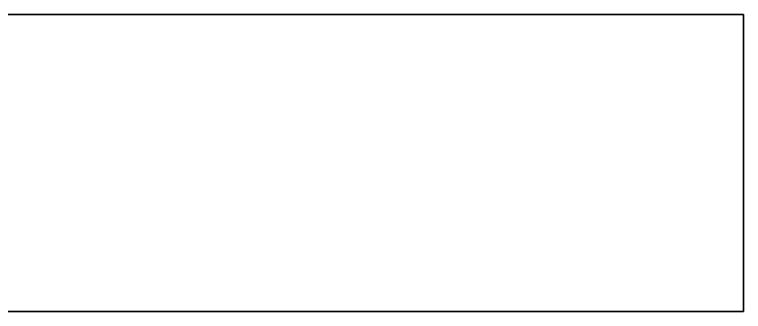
# Model space of a CAD drawing. Header units: millimetres. Extents: x 2054 to 12135, y -1469 to 564.
# Drawn here: x 9633.04 to 9647.75, y 198.85 to 204.85 of the extents above; entities that cross this region are included whole.
import ezdxf

# ---------------------------------------------------------------- set-up
doc = ezdxf.new("R2010")
doc.units = ezdxf.units.MM
doc.linetypes.add('HIDDEN_ISO', pattern=[4.5, 3, -1.5])
doc.layers.add('2D-HIDDEN', color=8, linetype='HIDDEN_ISO', lineweight=18)
doc.layers.add('2D-VISIBLE', color=7, linetype='Continuous', lineweight=35)

msp = doc.modelspace()

# ---------------------------------------------------------------- linework, layer by layer
at = {"layer": '2D-HIDDEN'}
for p, q in [((9367.75, 204.85), (9647.75, 204.85)), ((9647.75, 198.85), (9647.75, 204.85)), ((9367.75, 198.85), (9647.75, 198.85))]:
    msp.add_line(p, q, dxfattribs=at)
at = {"layer": '2D-VISIBLE'}
for p, q in [((9367.75, 204.85), (9647.75, 204.85)), ((9647.75, 198.85), (9647.75, 204.85)), ((9367.75, 198.85), (9647.75, 198.85))]:
    msp.add_line(p, q, dxfattribs=at)

doc.saveas('drawing.dxf')
